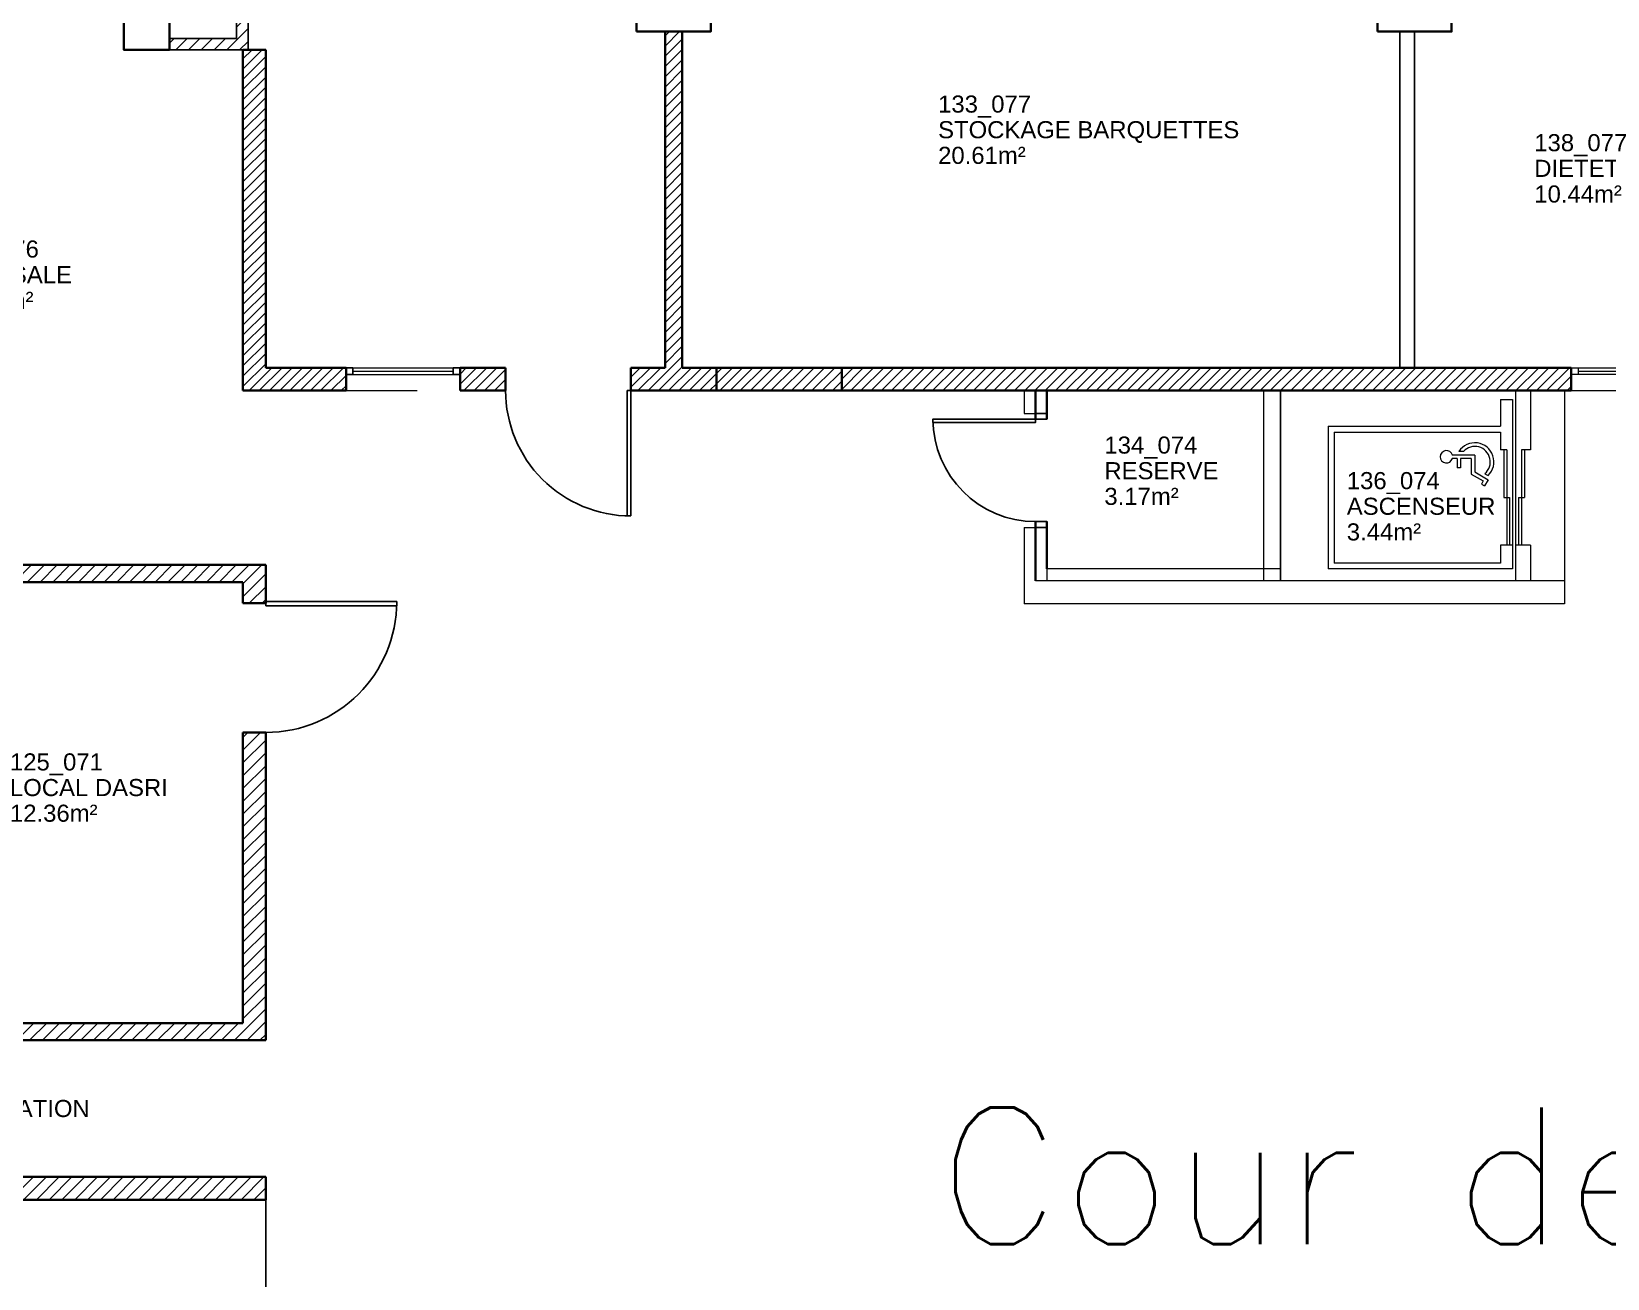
# Model space of a CAD drawing. Header units: metres. Extents: x -8 to 247, y -4 to 148.
# Drawn here: x 124.46 to 138.28, y 67.01 to 77.95 of the extents above; entities that cross this region are included whole.
import ezdxf

# ---------------------------------------------------------------- set-up
doc = ezdxf.new("R2010")
doc.units = ezdxf.units.M
doc.header["$LTSCALE"] = 5
for name, pattern in [('CACHÉ', [0.25, 0.125, -0.125]), ('CONTINU', [0]), ('DISCONTINU', [0.75, 0.5, -0.25])]:
    doc.linetypes.add(name, pattern=pattern)
doc.layers.get('0').update_dxf_attribs({"lineweight": 0})
for name, color, linetype, lineweight in [('007 Fenêtres', 4, 'Continuous', 0), ('00_tx_rep_local', 7, 'Continuous', 5), ('800 Espace-vert', 8, 'Continuous', 5), ('_plan A5A', 7, 'Continuous', 0), ('A_chass', 4, 'Continuous', 20), ('A_MURS_STRU', 7, 'Continuous', 35)]:
    doc.layers.add(name, color=color, linetype=linetype, lineweight=lineweight)
for name, color, linetype in [('A_Etiqu_Local', 7, 'Continuous'), ('A_HACH_CLOIS', 7, 'CONTINU'), ('A_MUR_CLOI', 7, 'Continuous'), ('A_MURS_CLOI', 7, 'Continuous'), ('A_PORT', 7, 'Continuous'), ('limite de propriété', 7, 'Continuous')]:
    doc.layers.add(name, color=color, linetype=linetype)
doc.styles.add('Attribut', font='arial.ttf')
doc.styles.add('SIMPLEX', font='SIMPLEX')
pattern_1 = [(45, (106.24705, -69.066566), (-0.04490128, 0.04490128), [])]

# ---------------------------------------------------------------- blocks, each defined once
blk = doc.blocks.new('Porte90-ep10')
at = {"linetype": 'Continuous', "flags": 128}
for points in [[(5, 10), (5, 100), (8, 100), (8, 10), (5, 10)], [(5, 10), (5, 0), (0, 0), (0, 10), (5, 10)], [(100, 10), (100, 0), (95, 0), (95, 10), (100, 10)]]:
    blk.add_lwpolyline(points, dxfattribs=at)
at = {"linetype": 'Continuous'}
blk.add_arc((5, 10), 90, 0, 90, dxfattribs=at)
blk = doc.blocks.new('A_Etiqu_Local')
at = {"style": 'Attribut', "flags": 1}
for tag, p in [('CODE_HOPITAL', (-0.446, 1.632)), ('CODE_SITE', (-0.446, 1.407)), ('CODE_BATIMENT', (-0.446, 1.182)), ('CODE_SECTEUR', (-0.446, 0.957)), ('CODE_ETAGE', (-0.446, 0.732)), ('NOM_NORMALISE', (-0.446, -0.843)), ('SECTEUR_ACTIVITE', (-0.446, -1.068)), ('SOUS_SECTEUR_ACTIVITE', (-0.446, -1.293)), ('VOLUME', (-0.446, -1.518)), ('SERVICE', (-0.446, -1.743)), ('CODE_UG', (-0.446, -1.968)), ('CODE_UA', (-0.446, -2.193)), ('CODE_POLE', (-0.446, -2.418)), ('OCCUPANT_EXTERNE', (-0.446, -2.643)), ('DISPONIBILITE', (-0.446, -2.868)), ('ACCES_HANDICAPES', (-0.446, -3.093)), ('NATURE_SOL', (-0.446, -3.318)), ('RISQUE_LABORATOIRE', (-0.446, -3.543)), ('AMIANTE', (-0.446, -3.768))]:
    blk.add_attdef(tag, p, '', height=0.15, dxfattribs=at)
at = {"layer": 'A_Etiqu_Local', "style": 'Attribut'}
for tag, p in [('CODE_PIECE', (-0.446, 0.282)), ('NOM_USAGE', (-0.446, 0.057)), ('SURFACE', (-0.446, -0.168))]:
    blk.add_attdef(tag, p, '', height=0.15, dxfattribs=at)

msp = doc.modelspace()

# ---------------------------------------------------------------- hatches: boundary and pattern name
at = {"layer": 'A_HACH_CLOIS'}
h = msp.add_hatch(dxfattribs=at)
h.set_pattern_fill('ANSI31', color=8, scale=0.025, style=0)
h.paths.add_polyline_path([(129.826, 79.739), (129.736, 79.739), (128.536, 79.739), (125.985, 79.739), (125.985, 79.639), (126.256, 79.639), (126.256, 77.889), (125.666, 77.889), (125.666, 77.789), (126.311, 77.789), (126.356, 77.789), (126.356, 79.639), (128.536, 79.639), (129.736, 79.639), (129.826, 79.639)])
h = msp.add_hatch(dxfattribs=at)
h.set_pattern_fill('ANSI31', color=8, scale=0.025, style=0)
h.paths.add_polyline_path([(126.311, 72.934), (126.511, 72.934), (126.511, 73.119), (126.311, 73.119)])
h.paths.add_polyline_path([(123.116, 73.119), (126.511, 73.119), (126.511, 73.269), (123.116, 73.269)])
h = msp.add_hatch(dxfattribs=at)
h.set_pattern_fill('ANSI31', color=8, scale=0.025, style=0)
h.paths.add_polyline_path([(126.511, 69.249), (126.311, 69.249), (126.311, 71.799), (126.511, 71.799)])
h.paths.add_polyline_path([(124.016, 69.249), (126.511, 69.249), (126.511, 69.099), (124.016, 69.099)])
h = msp.add_hatch(dxfattribs=at)
h.set_pattern_fill('ANSI31', color=8, scale=0.025, style=0)
h.paths.add_polyline_path([(115.491, 67.999), (115.491, 67.699), (126.511, 67.699), (126.511, 67.899), (121.475, 67.899), (121.475, 68), (121.275, 68), (121.275, 67.899), (115.691, 67.899), (115.691, 67.999)])
at = {"layer": 'A_MUR_CLOI'}
h = msp.add_hatch(dxfattribs=at)
h.set_pattern_fill('ANSI31', color=8, scale=0.02, style=0)
h.set_pattern_definition(pattern_1)
h.paths.add_polyline_path([(130.466, 74.999), (130.166, 74.999), (130.166, 77.949), (130.016, 77.949), (130.016, 74.999), (129.716, 74.999), (129.716, 74.799), (130.466, 74.799)])
h = msp.add_hatch(dxfattribs=at)
h.set_pattern_fill('ANSI31', color=8, scale=0.02, style=0)
h.set_pattern_definition(pattern_1)
h.paths.add_polyline_path([(131.565, 74.999), (130.466, 74.999), (130.466, 74.799), (131.565, 74.799)])
h.paths.add_polyline_path([(128.616, 74.999), (128.216, 74.999), (128.216, 74.799), (128.616, 74.799)])
h.paths.add_polyline_path([(127.216, 74.999), (126.511, 74.999), (126.511, 77.789), (126.311, 77.789), (126.311, 74.999), (126.311, 74.799), (127.216, 74.799)])
h = msp.add_hatch(dxfattribs=at)
h.set_pattern_fill('ANSI31', color=8, scale=0.02, style=0)
h.paths.add_polyline_path([(137.966, 74.999), (131.565, 74.999), (131.565, 74.799), (137.966, 74.799)])

# ---------------------------------------------------------------- linework, layer by layer
at = {"color": 8}
for p, q in [((135.416, 73.129), (135.416, 74.799)), ((137.347, 74.721), (137.347, 74.486)), ((137.347, 74.721), (137.452, 74.721)), ((137.452, 74.721), (137.452, 73.234)), ((137.478, 74.799), (137.478, 73.129)), ((137.608, 74.799), (137.608, 74.278)), ((135.834, 74.486), (137.347, 74.486)), ((135.834, 74.486), (135.834, 73.234)), ((135.886, 74.434), (135.886, 73.286)), ((135.886, 74.434), (137.347, 74.434)), ((137.347, 74.434), (137.347, 74.278)), ((137.021, 74.265), (136.981, 74.265)), ((137.4, 74.278), (137.347, 74.278)), ((137.374, 74.278), (137.374, 73.86)), ((137.4, 74.278), (137.4, 73.443)), ((137.53, 74.278), (137.53, 73.443)), ((137.608, 74.278), (137.53, 74.278)), ((137.556, 74.278), (137.556, 73.86)), ((137.121, 74.233), (136.923, 74.233)), ((136.964, 74.202), (136.923, 74.202)), ((136.964, 74.202), (136.964, 74.121)), ((136.995, 74.121), (136.964, 74.121)), ((136.995, 74.202), (136.995, 74.121)), ((137.089, 74.202), (136.995, 74.202)), ((137.089, 74.202), (137.089, 74.067)), ((137.121, 74.233), (137.121, 74.085)), ((137.089, 74.067), (137.195, 74.006)), ((137.121, 74.085), (137.238, 74.017)), ((137.195, 74.006), (137.179, 73.979)), ((137.238, 74.017), (137.206, 73.963)), ((137.208, 74.07), (137.237, 74.054)), ((137.179, 73.979), (137.206, 73.963)), ((137.374, 73.86), (137.426, 73.86)), ((137.426, 73.86), (137.426, 73.443)), ((137.504, 73.86), (137.504, 73.443)), ((137.504, 73.86), (137.556, 73.86)), ((137.347, 73.443), (137.347, 73.286)), ((137.452, 73.443), (137.347, 73.443)), ((137.608, 73.443), (137.478, 73.443)), ((137.608, 73.443), (137.608, 73.129)), ((135.416, 73.234), (133.366, 73.234)), ((137.452, 73.234), (135.834, 73.234)), ((137.347, 73.286), (135.886, 73.286)), ((137.608, 73.129), (133.266, 73.129))]:
    msp.add_line(p, q, dxfattribs=at)
for centre, radius, start, end in [((136.871, 74.218), 0.0546, 16.2079, 342.8784), ((137.121, 74.174), 0.167, 314.0775, 146.8019), ((137.121, 74.174), 0.135, 310.2522, 137.5958)]:
    msp.add_arc(centre, radius, start, end, dxfattribs=at)
at = {"layer": '007 Fenêtres', "color": 8, "linetype": 'CACHÉ'}
msp.add_line((127.216, 74.799), (128.216, 74.799), dxfattribs=at)
at = {"layer": '800 Espace-vert', "color": 8, "linetype": 'Continuous'}
msp.add_line((126.511, 67.699), (109.801, 67.699), dxfattribs=at)
at = {"layer": '_plan A5A', "color": 8}
for p, q in [((133.166, 74.799), (133.166, 74.599)), ((133.366, 74.799), (133.366, 74.599)), ((135.266, 74.799), (135.266, 73.129)), ((135.416, 74.799), (135.416, 73.129)), ((137.906, 74.799), (137.906, 72.929)), ((133.166, 74.599), (133.366, 74.599)), ((133.166, 73.599), (133.166, 72.929)), ((133.166, 73.599), (133.366, 73.599)), ((133.366, 73.599), (133.366, 73.129)), ((135.266, 73.129), (133.366, 73.129)), ((137.906, 73.129), (135.416, 73.129)), ((137.906, 72.929), (133.166, 72.929))]:
    msp.add_line(p, q, dxfattribs=at)
at = {"layer": 'A_chass', "color": 8, "linetype": 'Continuous'}
for p, q in [((127.276, 74.999), (128.156, 74.999)), ((127.276, 74.969), (128.156, 74.969)), ((138.026, 74.969), (139.006, 74.969)), ((127.276, 74.939), (128.156, 74.939)), ((139.066, 74.939), (137.966, 74.939))]:
    msp.add_line(p, q, dxfattribs=at)
at = {"layer": 'A_chass', "color": 8, "linetype": 'CACHÉ'}
msp.add_line((137.966, 74.799), (139.066, 74.799), dxfattribs=at)
at = {"layer": 'A_chass', "color": 8, "linetype": 'Continuous'}
for points in [[(137.966, 74.939), (137.966, 74.999), (139.066, 74.999)], [(138.026, 74.999), (138.026, 74.939)]]:
    msp.add_lwpolyline(points, dxfattribs=at)
at = {"layer": 'A_MUR_CLOI', "color": 8}
for p, q in [((126.256, 77.889), (126.256, 79.639)), ((126.356, 79.639), (126.356, 77.789)), ((125.666, 77.889), (126.256, 77.889)), ((125.266, 77.789), (126.356, 77.789))]:
    msp.add_line(p, q, dxfattribs=at)
at = {"layer": 'A_MUR_CLOI', "color": 8, "linetype": 'Continuous'}
for p, q in [((127.216, 74.939), (127.216, 74.999)), ((127.216, 74.999), (127.276, 74.999)), ((127.276, 74.999), (127.276, 74.939)), ((128.156, 74.939), (128.156, 74.999)), ((128.156, 74.999), (128.216, 74.999)), ((128.216, 74.999), (128.216, 74.939)), ((127.276, 74.939), (127.216, 74.939)), ((128.216, 74.939), (128.156, 74.939))]:
    msp.add_line(p, q, dxfattribs=at)
at = {"layer": 'A_MURS_CLOI', "color": 8}
for p, q in [((136.461, 77.949), (136.461, 74.999)), ((136.591, 77.949), (136.591, 74.999))]:
    msp.add_line(p, q, dxfattribs=at)
at = {"layer": 'A_MURS_STRU', "color": 8, "linetype": 'Continuous'}
for p, q in [((129.766, 77.949), (129.766, 78.349)), ((130.416, 78.349), (130.416, 77.949)), ((130.416, 77.949), (129.766, 77.949)), ((130.016, 77.949), (130.016, 74.999)), ((130.016, 77.949), (130.016, 74.999)), ((130.166, 77.949), (130.166, 74.999)), ((130.166, 77.949), (130.166, 74.999)), ((126.311, 77.789), (126.311, 74.999)), ((126.511, 74.999), (126.511, 77.789)), ((126.311, 74.799), (126.311, 74.999)), ((127.216, 74.999), (126.511, 74.999)), ((127.216, 74.799), (127.216, 74.999)), ((128.616, 74.999), (128.216, 74.999)), ((128.216, 74.799), (128.216, 74.999)), ((128.616, 74.799), (128.616, 74.999)), ((130.016, 74.999), (129.716, 74.999)), ((129.716, 74.799), (129.716, 74.999)), ((130.016, 74.999), (129.716, 74.999)), ((129.716, 74.799), (129.716, 74.999)), ((130.466, 74.999), (130.166, 74.999)), ((130.466, 74.999), (130.166, 74.999)), ((137.966, 74.999), (130.466, 74.999)), ((130.466, 74.799), (130.466, 74.999)), ((136.441, 74.999), (135.641, 74.999)), ((137.966, 74.799), (137.966, 74.999)), ((127.216, 74.799), (126.311, 74.799)), ((128.616, 74.799), (128.216, 74.799)), ((137.966, 74.799), (129.716, 74.799)), ((130.466, 74.799), (129.716, 74.799)), ((137.966, 74.799), (130.466, 74.799)), ((123.116, 73.269), (126.511, 73.269)), ((126.511, 72.934), (126.511, 73.269)), ((123.116, 73.119), (126.311, 73.119)), ((126.311, 72.934), (126.311, 73.119)), ((126.511, 72.934), (126.311, 72.934)), ((126.511, 71.799), (126.311, 71.799)), ((126.311, 69.249), (126.311, 71.799)), ((126.511, 69.099), (126.511, 71.799)), ((123.116, 69.249), (126.311, 69.249)), ((124.016, 69.099), (126.511, 69.099)), ((121.475, 67.899), (126.511, 67.899)), ((126.511, 67.699), (126.511, 67.899)), ((115.491, 67.699), (126.511, 67.699))]:
    msp.add_line(p, q, dxfattribs=at)
at = {"layer": 'A_MURS_STRU', "color": 8, "linetype": 'DISCONTINU'}
msp.add_line((130.166, 77.949), (130.016, 77.949), dxfattribs=at)
msp.add_line((130.166, 77.949), (130.016, 77.949), dxfattribs=at)
at = {"layer": 'A_MURS_STRU', "color": 8}
for p, q in [((126.311, 77.789), (126.511, 77.789)), ((130.466, 74.999), (130.466, 74.799)), ((131.565, 75), (131.565, 74.799)), ((133.266, 74.549), (133.266, 74.799)), ((133.366, 74.799), (133.366, 74.549)), ((133.266, 73.129), (133.266, 73.649)), ((133.366, 73.649), (133.366, 73.234)), ((109.801, 67.699), (126.463, 67.699))]:
    msp.add_line(p, q, dxfattribs=at)
at = {"layer": 'A_MURS_STRU', "color": 8, "linetype": 'Continuous'}
for points in [[(129.766, 77.949), (129.766, 78.349), (130.416, 78.349), (130.416, 77.949)], [(136.266, 77.949), (136.266, 78.349), (136.916, 78.349), (136.916, 77.949)]]:
    msp.add_lwpolyline(points, close=True, dxfattribs=at)
at = {"layer": 'A_MURS_STRU', "color": 8}
msp.add_lwpolyline([(125.666, 78.189), (125.266, 78.189), (125.266, 77.789), (125.666, 77.789)], close=True, dxfattribs=at)
at = {"layer": 'A_PORT', "color": 8, "linetype": 'Continuous'}
for p, q in [((129.683, 73.699), (129.683, 74.799)), ((129.683, 74.799), (129.716, 74.799)), ((129.716, 74.799), (129.716, 73.699)), ((129.716, 73.699), (129.683, 73.699)), ((126.511, 72.949), (127.661, 72.949)), ((126.511, 72.911), (126.511, 72.949)), ((127.661, 72.911), (126.511, 72.911)), ((127.661, 72.949), (127.661, 72.911))]:
    msp.add_line(p, q, dxfattribs=at)
for centre, radius, start, end in [((129.716, 74.799), 1.1, 179.9988, 269.9988), ((126.511, 72.949), 1.15, 270, 0)]:
    msp.add_arc(centre, radius, start, end, dxfattribs=at)
at = {"layer": 'limite de propriété', "color": 8, "linetype": 'Continuous'}
msp.add_line((126.511, 58.81), (126.511, 67.699), dxfattribs=at)

# ---------------------------------------------------------------- block references
at = {"layer": 'A_Etiqu_Local', "color": 8}
ref = msp.add_blockref('A_Etiqu_Local', (132.857, 76.956), dxfattribs=at)
ref.add_attrib('CODE_PIECE', '133_077', (132.411, 77.238), dxfattribs={"height": 0.15, "style": 'Attribut'})
ref.add_attrib('NOM_USAGE', 'STOCKAGE BARQUETTES', (132.411, 77.013), dxfattribs={"height": 0.15, "style": 'Attribut'})
ref.add_attrib('SURFACE', '20.61m²', (132.411, 76.788), dxfattribs={"height": 0.15, "style": 'Attribut'})
ref = msp.add_blockref('A_Etiqu_Local', (138.089, 76.617), dxfattribs=at)
ref.add_attrib('CODE_PIECE', '138_077', (137.642, 76.899), dxfattribs={"height": 0.15, "style": 'Attribut'})
ref.add_attrib('NOM_USAGE', 'DIETETIQUE', (137.642, 76.674), dxfattribs={"height": 0.15, "style": 'Attribut'})
ref.add_attrib('SURFACE', '10.44m²', (137.642, 76.449), dxfattribs={"height": 0.15, "style": 'Attribut'})
ref = msp.add_blockref('A_Etiqu_Local', (124.151, 75.684), dxfattribs=at)
ref.add_attrib('CODE_PIECE', '124_076', (123.705, 75.966), dxfattribs={"height": 0.15, "style": 'Attribut'})
ref.add_attrib('NOM_USAGE', 'QUAI SALE', (123.705, 75.741), dxfattribs={"height": 0.15, "style": 'Attribut'})
ref.add_attrib('SURFACE', '19.54m²', (123.705, 75.516), dxfattribs={"height": 0.15, "style": 'Attribut'})
ref = msp.add_blockref('A_Etiqu_Local', (134.316, 73.964), dxfattribs=at)
ref.add_attrib('CODE_PIECE', '134_074', (133.87, 74.246), dxfattribs={"height": 0.15, "style": 'Attribut'})
ref.add_attrib('NOM_USAGE', 'RESERVE', (133.87, 74.021), dxfattribs={"height": 0.15, "style": 'Attribut'})
ref.add_attrib('SURFACE', '3.17m²', (133.87, 73.796), dxfattribs={"height": 0.15, "style": 'Attribut'})
ref = msp.add_blockref('A_Etiqu_Local', (136.443, 73.652), dxfattribs=at)
ref.add_attrib('CODE_PIECE', '136_074', (135.997, 73.934), dxfattribs={"height": 0.15, "style": 'Attribut'})
ref.add_attrib('NOM_USAGE', 'ASCENSEUR', (135.997, 73.709), dxfattribs={"height": 0.15, "style": 'Attribut'})
ref.add_attrib('SURFACE', '3.44m²', (135.997, 73.484), dxfattribs={"height": 0.15, "style": 'Attribut'})
ref = msp.add_blockref('A_Etiqu_Local', (124.714, 71.184), dxfattribs=at)
ref.add_attrib('CODE_PIECE', '125_071', (124.267, 71.466), dxfattribs={"height": 0.15, "style": 'Attribut'})
ref.add_attrib('NOM_USAGE', 'LOCAL DASRI', (124.267, 71.241), dxfattribs={"height": 0.15, "style": 'Attribut'})
ref.add_attrib('SURFACE', '12.36m²', (124.267, 71.016), dxfattribs={"height": 0.15, "style": 'Attribut'})
ref = msp.add_blockref('A_Etiqu_Local', (123.993, 68.368), dxfattribs=at)
ref.add_attrib('CODE_PIECE', '124_068', (123.547, 68.65), dxfattribs={"height": 0.15, "style": 'Attribut'})
ref.add_attrib('NOM_USAGE', 'CIRCULATION', (123.547, 68.425), dxfattribs={"height": 0.15, "style": 'Attribut'})
ref.add_attrib('SURFACE', '6.04m²', (123.547, 68.2), dxfattribs={"height": 0.15, "style": 'Attribut'})
at = {"layer": 'A_PORT', "color": 8, "xscale": -0.009999999999990905, "yscale": 0.009999999999990905, "zscale": 0.01, "rotation": 90}
msp.add_blockref('Porte90-ep10', (133.366, 74.599), dxfattribs=at)

# ---------------------------------------------------------------- texts
at = {"layer": '00_tx_rep_local', "color": 8, "linetype": 'DISCONTINU', "style": 'SIMPLEX'}
msp.add_text('Cour de', height=1.2, dxfattribs=at).set_placement((132.408, 67.31))

doc.saveas('drawing.dxf')
